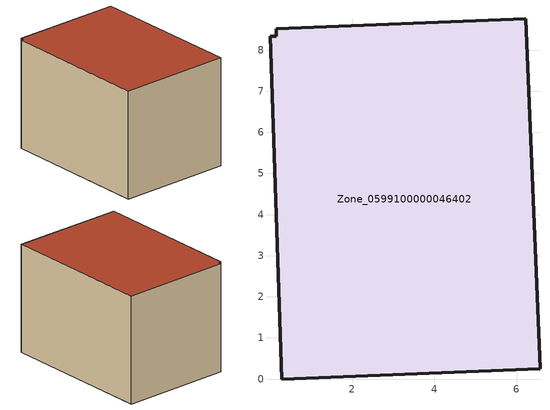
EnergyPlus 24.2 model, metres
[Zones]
Zone_0599100000046402
 floor ground (C_G): 0.29,0 0.01,8.33 0.16,8.33 0.15,8.51 6.22,8.76 6.57,0.25 z0
 wall outside (C_F): 0.29,0 6.57,0.25 6.22,8.76 0.15,8.51 0.16,8.33 0.01,8.33 0.29,0 z0:6.04
 roof outside (C_R): 0.01,8.33 0.29,0 6.57,0.25 6.22,8.76 0.15,8.51 0.16,8.33 z6.04
[BUILDING]
Pand.0599100000046402: North Axis=0; Terrain=City; Loads Convergence Tolerance Value=0.04; Temperature Convergence Tolerance Value=0.4; Solar Distribution=FullExterior; Maximum Number of Warmup Days=25; Minimum Number of Warmup Days=1
[Site:Location]
Rotterdam.The.Hague.AP_ZH_NLD Design_Conditions: Latitude=51.96; Longitude=4.45; Time Zone=1; Elevation=-4.5
[SITE:GROUNDTEMPERATURE:BUILDINGSURFACE]
18, 18, 18, 18, 18, 18, 18, 18, 18, 18, 18, 18
[MATERIAL] Thermal Absorptance=0.9; Solar Absorptance=0.7; Visible Absorptance=0.7
Name | Roughness | Thickness | Conductivity | Density | Specific Heat
G.TI.1946-1964 | MediumSmooth | 0.15 | 1 | 540 | 1210
F.TI.1946-1964 | Rough | 0.3 | 0.857143 | 1920 | 840
R.TI.1946-1964 | MediumRough | 0.2 | 0.277778 | 1500 | 1000
[CONSTRUCTION]
C_G: G.TI.1946-1964
C_F: F.TI.1946-1964
C_R: R.TI.1946-1964
[ZONE]
Zone_0599100000046402: Type=1; Multiplier=1; Ceiling Height=Autocalculate; Volume=Autocalculate; Floor Area=autocalculate; Part of Total Floor Area=Yes
[ZONEINFILTRATION:DESIGNFLOWRATE]
Infil_Zone_0599100000046402: Zone or ZoneList or Space or SpaceList=Zone_0599100000046402; Schedule=AlwaysOn; Design Flow Rate Calculation Method=Flow/Area; Flow Rate per Floor Area=0.003; Constant Term Coefficient=1; Temperature Term Coefficient=0; Velocity Term Coefficient=0; Velocity Squared Term Coefficient=0
[HVACTEMPLATE:ZONE:IDEALLOADSAIRSYSTEM]
Zone_0599100000046402: Maximum Heating Supply Air Temperature=50; Minimum Cooling Supply Air Temperature=13; Maximum Heating Supply Air Humidity Ratio=0.0156; Minimum Cooling Supply Air Humidity Ratio=0.0077; Heating Limit=NoLimit; Cooling Limit=NoLimit; Dehumidification Control Type=ConstantSensibleHeatRatio; Cooling Sensible Heat Ratio=0.7; Dehumidification Setpoint=60; Humidification Control Type=None; Humidification Setpoint=30; Outdoor Air Method=None; Outdoor Air Flow Rate per Person=0.00944; Outdoor Air Flow Rate per Zone Floor Area=0; Outdoor Air Flow Rate per Zone=0; Demand Controlled Ventilation Type=None; Outdoor Air Economizer Type=NoEconomizer; Heat Recovery Type=None; Sensible Heat Recovery Effectiveness=0.7; Latent Heat Recovery Effectiveness=0.65
[ZONECONTROL:THERMOSTAT]
ThermostatControl_Zone_0599100000046402: Zone or ZoneList=Zone_0599100000046402; Control Type Schedule=DualSetpointControlType; Control 1=Thermostat_Zone_0599100000046402; Temperature Difference Between Cutout And Setpoint=0
[THERMOSTATSETPOINT:DUALSETPOINT]
Thermostat_Zone_0599100000046402: Heating Setpoint Temperature Schedule=HeatingSetpoint_Zone_0599100000046402; Cooling Setpoint Temperature Schedule=CoolingSetpoint_Zone_0599100000046402
[SCHEDULE:COMPACT]
HeatingSetpoint_Zone_0599100000046402: Through: 12/31, For: AllDays, Until: 24:00, 21
CoolingSetpoint_Zone_0599100000046402: Through: 12/31, For: AllDays, Until: 24:00, 24
DualSetpointControlType: Through: 12/31, For: AllDays, Until: 24:00, 4
AlwaysOn: Through: 12/31, For: AllDays, Until: 24:00, 1
